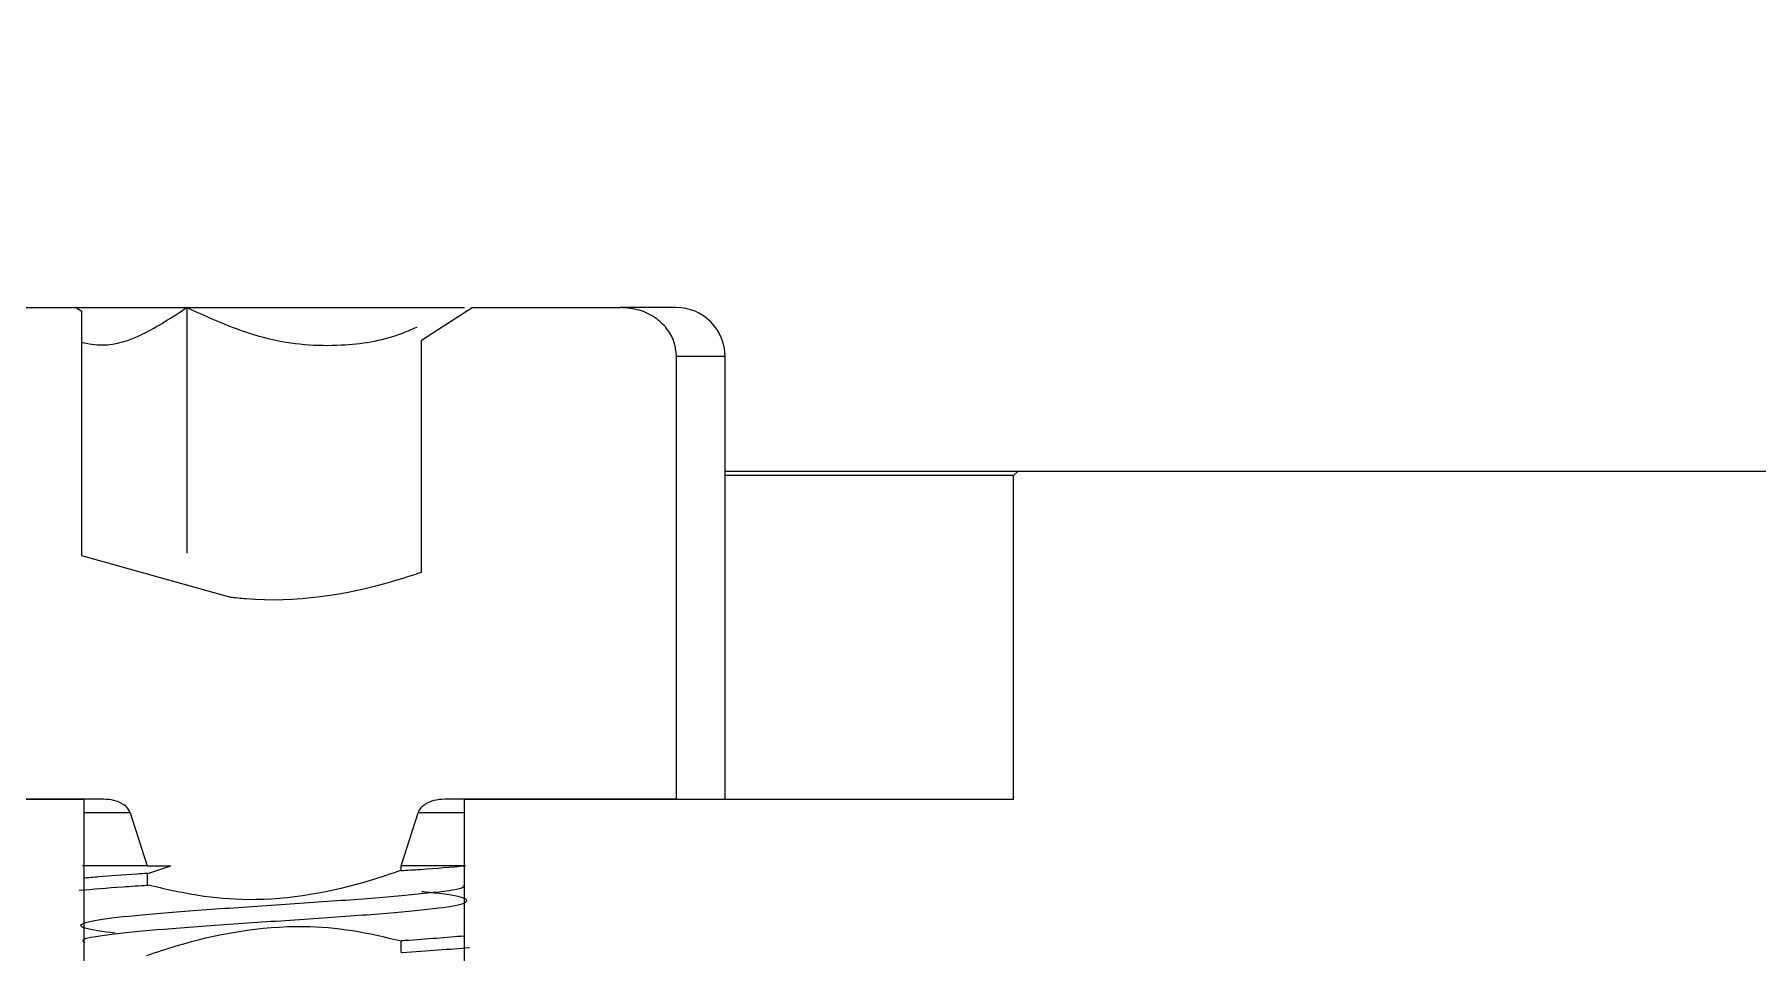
# Model space of a CAD drawing. Header units: millimetres. Extents: x -48 to 1187, y 2 to 839.
# Drawn here: x 117.008 to 121.21, y 381.245 to 383.486 of the extents above; entities that cross this region are included whole.
import ezdxf

# ---------------------------------------------------------------- set-up
doc = ezdxf.new("R2010")
doc.units = ezdxf.units.MM

msp = doc.modelspace()

# ---------------------------------------------------------------- linework, layer by layer
at = {"color": 7, "linetype": 'Continuous', "lineweight": 25}
for p, q in [((116.747644, 382.819202), (117.109488, 382.819202)), ((117.109488, 382.819202), (117.122229, 382.810383)), ((117.109488, 382.819202), (117.379638, 382.819202)), ((117.122229, 382.810383), (117.122229, 382.21411)), ((117.379638, 382.819202), (117.379638, 382.219202)), ((117.379638, 382.819202), (118.057024, 382.819202)), ((117.952101, 382.739733), (118.075291, 382.819202)), ((118.075291, 382.819202), (118.437134, 382.819202)), ((118.572389, 382.819202), (118.437134, 382.819202)), ((117.952101, 382.173321), (117.952101, 382.739733)), ((118.573814, 381.619202), (118.573814, 382.699202)), ((118.692389, 382.699202), (118.573814, 382.699202)), ((118.692389, 381.619202), (118.692389, 382.699202)), ((119.405769, 382.419202), (118.692389, 382.419202)), ((119.395398, 382.409202), (118.692389, 382.409202)), ((119.395398, 382.409202), (119.405769, 382.419202)), ((119.395398, 381.619202), (119.395398, 382.409202)), ((125.005526, 382.419202), (119.405769, 382.419202)), ((117.122229, 382.21411), (117.485734, 382.112563)), ((115.78938, 381.619202), (117.128068, 381.619202)), ((117.176853, 381.619202), (116.610965, 381.619202)), ((117.128068, 381.619202), (117.128069, 374.419202)), ((118.573814, 381.619202), (118.007926, 381.619202)), ((118.05671, 374.419202), (118.05671, 381.619202)), ((118.05671, 381.619202), (119.395398, 381.619202)), ((117.241397, 381.586148), (117.128068, 381.586148)), ((117.241397, 381.586148), (117.282733, 381.456402)), ((117.902046, 381.456402), (117.943382, 381.586148)), ((118.05671, 381.586148), (117.943382, 381.586148)), ((117.282733, 381.456402), (117.125393, 381.456402)), ((117.282733, 381.456402), (117.340527, 381.456402)), ((117.284697, 381.437983), (117.340527, 381.456402)), ((117.902046, 381.444801), (117.902046, 381.456402)), ((118.058705, 381.456402), (117.902046, 381.456402)), ((117.282733, 381.437851), (117.282733, 381.409314)), ((117.902046, 381.24485), (117.902046, 381.273384))]:
    msp.add_line(p, q, dxfattribs=at)
at = {"color": 7, "linetype": 'Continuous', "lineweight": 18}
msp.add_circle((134.392389, 398.419203), 29.029052, dxfattribs=at)
at = {"color": 7, "linetype": 'Continuous', "lineweight": 25}
msp.add_arc((118.572389, 382.699202), 0.12, 0, 90, dxfattribs=at)
for points, knots in [([(117.122229, 382.734169), (117.139226, 382.730959), (117.189174, 382.721526), (117.278123, 382.752146), (117.343974, 382.795644), (117.379638, 382.819202)], [0, 0, 0, 0, 0.19123818, 0.56198233, 1, 1, 1, 1]), ([(117.379638, 382.819202), (117.444605, 382.789543), (117.564374, 382.734864), (117.744889, 382.720824), (117.868344, 382.739893), (117.926802, 382.76534), (117.940834, 382.771448)], [0, 0, 0, 0, 0.36468286, 0.67230693, 0.92134072, 1, 1, 1, 1]), ([(118.573814, 382.699202), (118.572556, 382.711567), (118.570039, 382.736303), (118.55064, 382.769559), (118.521515, 382.796375), (118.482479, 382.815437), (118.452721, 382.817908), (118.437134, 382.819202)], [0, 0, 0, 0, 0.18349711, 0.36711135, 0.55805625, 0.76851904, 1, 1, 1, 1]), ([(117.485734, 382.112563), (117.498406, 382.111186), (117.631266, 382.096743), (117.792024, 382.121069), (117.929462, 382.165931), (117.952101, 382.173321)], [0, 0, 0, 0, 0.0809363, 0.8486077, 1, 1, 1, 1]), ([(117.241397, 381.586148), (117.239721, 381.58974), (117.235838, 381.598064), (117.221679, 381.608994), (117.201491, 381.617462), (117.185011, 381.618626), (117.176853, 381.619202)], [0, 0, 0, 0, 0.15362799, 0.35605762, 0.68121558, 1, 1, 1, 1]), ([(118.007926, 381.619202), (117.999237, 381.618549), (117.982808, 381.617314), (117.963007, 381.608924), (117.950481, 381.59896), (117.945158, 381.591289), (117.9437, 381.587069), (117.943382, 381.586148)], [0, 0, 0, 0, 0.33974753, 0.64246893, 0.82521387, 0.96187236, 1, 1, 1, 1]), ([(117.900535, 381.444734), (117.876778, 381.436734), (117.757122, 381.396441), (117.589287, 381.365388), (117.405508, 381.38154), (117.325085, 381.400074), (117.284514, 381.409424)], [0, 0, 0, 0, 0.12014232, 0.6050931, 0.80077853, 1, 1, 1, 1]), ([(117.9015, 381.444766), (117.917552, 381.445808), (117.977158, 381.449676), (118.024275, 381.453558), (118.058703, 381.456396)], [0, 0, 0, 0, 0.26930672, 1, 1, 1, 1]), ([(117.11681, 381.396871), (117.150191, 381.399708), (117.199236, 381.403876), (117.26301, 381.408029), (117.283377, 381.409356)], [0, 0, 0, 0, 0.68063303, 1, 1, 1, 1]), ([(117.204535, 381.291849), (117.175369, 381.296016), (117.117037, 381.304349), (117.117709, 381.316849), (117.1864, 381.329349), (117.317994, 381.341849), (117.491153, 381.354349), (117.679413, 381.366849), (117.855862, 381.379349), (117.986777, 381.391849), (118.055853, 381.40132), (118.054132, 381.406623), (118.053763, 381.40776)], [0, 0, 0, 0, 0.1078415, 0.21568301, 0.32352451, 0.43136601, 0.53920751, 0.64704902, 0.75489052, 0.86273202, 0.97057353, 1, 1, 1, 1]), ([(117.283444, 381.437897), (117.274922, 381.437344), (117.231919, 381.434555), (117.175352, 381.430652), (117.139811, 381.427306), (117.128068, 381.426201)], [0, 0, 0, 0, 0.14199437, 0.71652204, 1, 1, 1, 1]), ([(117.130971, 381.268569), (117.127334, 381.271484), (117.118496, 381.278565), (117.188032, 381.289825), (117.317262, 381.302322), (117.490967, 381.314902), (117.679422, 381.327201), (117.854877, 381.339623), (117.990023, 381.352062), (118.065693, 381.364543), (118.065265, 381.377065), (118.021608, 381.386593), (117.964699, 381.391961), (117.952319, 381.393128)], [0, 0, 0, 0, 0.07009827, 0.1703255, 0.27055293, 0.37078057, 0.47099432, 0.57121953, 0.67144614, 0.77167416, 0.87190358, 0.97213441, 1, 1, 1, 1]), ([(117.281599, 381.237823), (117.30538, 381.245768), (117.428525, 381.286909), (117.599102, 381.316709), (117.784304, 381.30137), (117.862494, 381.282749), (117.901913, 381.273361)], [0, 0, 0, 0, 0.11935536, 0.61806621, 0.8074503, 1, 1, 1, 1]), ([(118.05671, 381.28509), (118.01201, 381.281355), (117.96516, 381.277439), (117.904769, 381.273559), (117.901998, 381.273381)], [0, 0, 0, 0, 0.95411383, 1, 1, 1, 1]), ([(117.901889, 381.24484), (117.902693, 381.244892), (117.967602, 381.249056), (118.018681, 381.253258), (118.069128, 381.257409)], [0, 0, 0, 0, 0.01237839, 1, 1, 1, 1])]:
    msp.add_open_spline(points, degree=3, knots=knots, dxfattribs=at)

doc.saveas('drawing.dxf')
